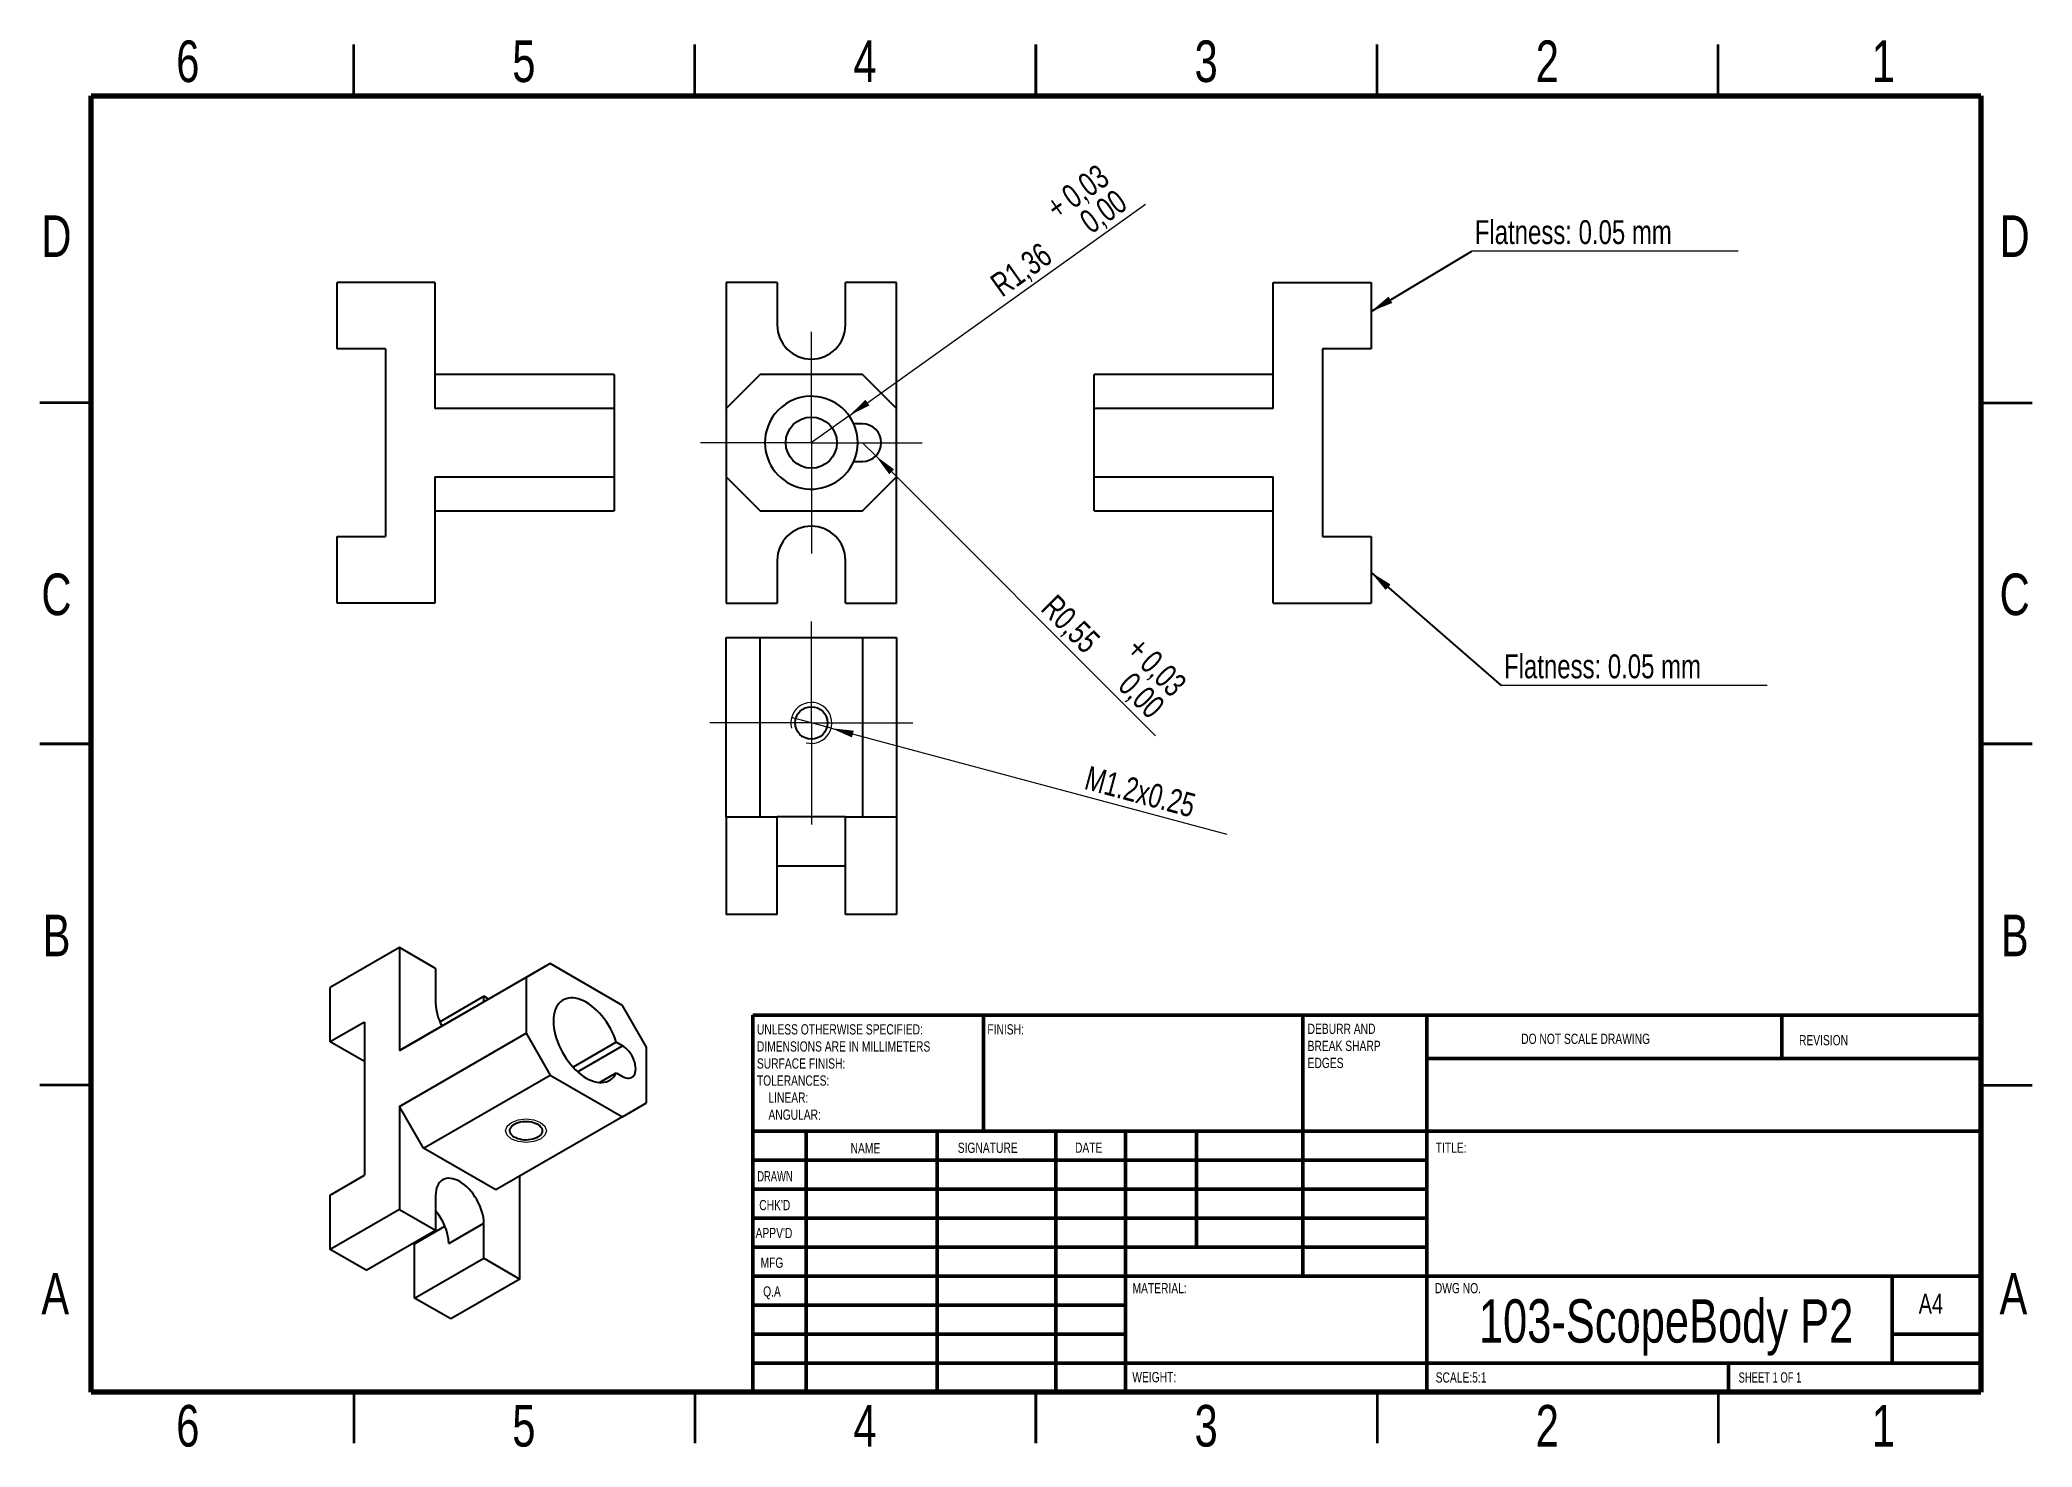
# Model space of a CAD drawing. Header units: millimetres. Extents: x 2 to 294, y 2 to 208.
import ezdxf

# ---------------------------------------------------------------- set-up
doc = ezdxf.new("R2010")
doc.units = ezdxf.units.MM
doc.styles.add('SLDTEXTSTYLE0', font='TXT', dxfattribs={"width": 0.75})
doc.styles.add('SLDTEXTSTYLE1', font='TXT', dxfattribs={"width": 0.686449})
doc.styles.add('SLDTEXTSTYLE2', font='TXT', dxfattribs={"width": 0.6875})
doc.dimstyles.new('SLDDIMSTYLE0', dxfattribs={"dimtxt": 3.5, "dimasz": 3.302, "dimexe": 0, "dimexo": 0.0625, "dimgap": 0.875, "dimtad": 1, "dimlfac": 0.2, "dimrnd": 1e-09, "dimzin": 12, "dimdsep": 46, "dimtxsty": 'SLDTEXTSTYLE0', "dimsah": 1, "dimcen": 0, "dimadec": 0, "dimazin": 3, "dimtol": 1, "dimtp": 0.03, "dimtfac": 1, "dimtofl": 0, "dimtmove": 0, "dimatfit": 3, "dimfxl": 0, "dimfrac": 2, "dimtolj": 1, "dimarcsym": 0})
doc.dimstyles.new('SLDDIMSTYLE1', dxfattribs={"dimtxt": 3.5, "dimasz": 3.302, "dimexe": 0, "dimexo": 0.0625, "dimgap": 0.875, "dimtad": 1, "dimlfac": 0.2, "dimrnd": 1e-09, "dimdsep": 46, "dimtxsty": 'SLDTEXTSTYLE0', "dimsah": 1, "dimcen": 0, "dimadec": 0, "dimazin": 2, "dimtol": 1, "dimtp": 0.03, "dimtfac": 1, "dimtofl": 0, "dimtmove": 0, "dimatfit": 3, "dimfxl": 0, "dimfrac": 2, "dimtolj": 1, "dimarcsym": 0})
doc.dimstyles.new('SLDDIMSTYLE2', dxfattribs={"dimtxt": 0.18, "dimasz": 3.302, "dimexe": 0, "dimexo": 0.0625, "dimgap": 0, "dimtad": 0, "dimtih": 1, "dimtoh": 1, "dimdec": 0, "dimrnd": 1e-09, "dimzin": 0, "dimdsep": 46, "dimtxsty": 'Standard', "dimsah": 1, "dimcen": 0.09, "dimadec": 0, "dimazin": 0, "dimtfac": 3.302, "dimtdec": 0, "dimtofl": 0, "dimtmove": 0, "dimatfit": 3, "dimfxl": 0, "dimfrac": 2, "dimtolj": 1, "dimtzin": 0, "dimarcsym": 0})
doc.dimstyles.new('SLDDIMSTYLE3', dxfattribs={"dimtxt": 3.5, "dimasz": 3.302, "dimexe": 0, "dimexo": 0.0625, "dimgap": 0.875, "dimtad": 1, "dimlfac": 0.2, "dimrnd": 1e-09, "dimzin": 12, "dimdsep": 46, "dimtxsty": 'SLDTEXTSTYLE0', "dimblk1": 'NONE', "dimsah": 1, "dimcen": 0, "dimadec": 0, "dimazin": 3, "dimtfac": 1, "dimtmove": 0, "dimatfit": 3, "dimldrblk": 'NONE', "dimfxl": 0, "dimfrac": 2, "dimtolj": 1, "dimtzin": 12, "dimarcsym": 0})

# ---------------------------------------------------------------- blocks, each defined once
blk = doc.blocks.new('SW_NOTE_0')
at = {"color": 0, "linetype": 'Continuous', "lineweight": 0, "char_height": 1.5, "attachment_point": 1, "style": 'SLDTEXTSTYLE0'}
for s, insert in [('UNLESS OTHERWISE SPECIFIED:', (0, 1.93)), ('DIMENSIONS ARE IN MILLIMETERS', (0, -0.57)), ('TOLERANCES:', (0, -5.57)), ('SURFACE FINISH:', (0, -3.07)), ('LINEAR:', (1.69, -8.07)), ('ANGULAR:', (1.69, -10.57))]:
    blk.add_mtext(s, dxfattribs=dict(at, insert=insert))
blk = doc.blocks.new('SW_NOTE_0_1')
at = {"color": 0, "linetype": 'Continuous', "lineweight": 0, "char_height": 1.5, "attachment_point": 1, "style": 'SLDTEXTSTYLE0'}
for s, insert in [('DEBURR AND', (0, 1.93)), ('BREAK SHARP', (0, -0.57)), ('EDGES', (0, -3.07))]:
    blk.add_mtext(s, dxfattribs=dict(at, insert=insert))
blk = doc.blocks.new('_D')
at = {"color": 7, "linetype": 'Continuous', "lineweight": 0}
for q in [(164.53, 184.1), (115.57, 149.16)]:
    blk.add_line((121.11, 153.11), q, dxfattribs=at)
at = {"color": 7, "linetype": 'Continuous', "lineweight": 18}
blk.add_solid([(121.11, 153.11), (124.09, 154.62), (123.5, 155.44)], dxfattribs=at)
at = {"color": 7, "linetype": 'Continuous', "lineweight": 18, "char_height": 3.5, "attachment_point": 1, "rotation": 35.5138, "style": 'SLDTEXTSTYLE0'}
for s, insert in [('0,03', (151.92, 186.18)), ('+', (149.62, 184.54)), ('0,00', (154.55, 182.5)), ('R1,36', (141.49, 173.24))]:
    blk.add_mtext(s, dxfattribs=dict(at, insert=insert))
blk = doc.blocks.new('_D_1')
at = {"color": 7, "linetype": 'Continuous', "lineweight": 0}
for q in [(123.07, 149.16), (166.02, 106.21)]:
    blk.add_line((125.02, 147.22), q, dxfattribs=at)
at = {"color": 7, "linetype": 'Continuous', "lineweight": 18}
blk.add_solid([(125.02, 147.22), (126.99, 144.52), (127.71, 145.24)], dxfattribs=at)
at = {"color": 7, "linetype": 'Continuous', "lineweight": 18, "char_height": 3.5, "attachment_point": 1, "rotation": 315, "style": 'SLDTEXTSTYLE0'}
for s, insert in [('R0,55', (151.52, 127.15)), ('+', (164, 120.99)), ('0,03', (166, 118.99)), ('0,00', (162.8, 115.79))]:
    blk.add_mtext(s, dxfattribs=dict(at, insert=insert))
blk = doc.blocks.new('SW_CENTERMARKSYMBOL_0')
at = {"color": 0, "linetype": 'Continuous', "lineweight": 18}
for p, q in [((0, 12.5), (0, 16.25)), ((0, 0), (0, 12.5)), ((-12.5, 0), (-16.25, 0)), ((0, 0), (-12.5, 0)), ((0, 0), (0, -12.5)), ((0, 0), (12.5, 0)), ((12.5, 0), (16.25, 0)), ((0, -12.5), (0, -16.25))]:
    blk.add_line(p, q, dxfattribs=at)
blk = doc.blocks.new('SW_NOTE_0_2')
at = {"color": 0, "linetype": 'Continuous', "lineweight": 0}
blk.add_line((39.03, 0), (0, 0), dxfattribs=at)
at = {"color": 0, "linetype": 'Continuous', "lineweight": 0, "insert": (0.44, 4.54), "char_height": 3.5, "attachment_point": 1, "style": 'SLDTEXTSTYLE0'}
blk.add_mtext('Flatness: 0.05 mm', dxfattribs=at)
blk = doc.blocks.new('SW_NOTE_0_3')
at = {"color": 0, "linetype": 'Continuous', "lineweight": 0}
blk.add_line((39.03, 0), (0, 0), dxfattribs=at)
at = {"color": 0, "linetype": 'Continuous', "lineweight": 0, "insert": (0.43, 4.52), "char_height": 3.5, "attachment_point": 1, "style": 'SLDTEXTSTYLE0'}
blk.add_mtext('Flatness: 0.05 mm', dxfattribs=at)
blk = doc.blocks.new('_D_2')
at = {"color": 7, "linetype": 'Continuous', "lineweight": 0}
for q in [(112.67, 108.86), (176.45, 91.77)]:
    blk.add_line((118.47, 107.31), q, dxfattribs=at)
at = {"color": 7, "linetype": 'Continuous', "lineweight": 18}
blk.add_solid([(118.47, 107.31), (121.53, 105.96), (121.79, 106.94)], dxfattribs=at)
at = {"color": 7, "linetype": 'Continuous', "lineweight": 18, "insert": (156.32, 101.83), "char_height": 3.5, "attachment_point": 1, "rotation": 345, "style": 'SLDTEXTSTYLE0'}
blk.add_mtext('M1.2x0.25', dxfattribs=at)
blk = doc.blocks.new('_None')
blk = doc.blocks.new('SW_CENTERMARKSYMBOL_1')
at = {"color": 0, "linetype": 'Continuous', "lineweight": 18}
for p, q in [((0, 12.5), (0, 14.875)), ((0, 0), (0, 12.5)), ((-12.5, 0), (-14.875, 0)), ((0, 0), (-12.5, 0)), ((0, 0), (0, -12.5)), ((0, 0), (12.5, 0)), ((12.5, 0), (14.875, 0)), ((0, -12.5), (0, -14.875))]:
    blk.add_line(p, q, dxfattribs=at)

msp = doc.modelspace()

# ---------------------------------------------------------------- linework, layer by layer
at = {"color": 7, "linetype": 'Continuous', "lineweight": 35}
for p, q in [((48.5, 200), (48.5, 207.5)), ((98.5, 200), (98.5, 207.5)), ((148.5, 207.5), (148.5, 200)), ((148.5, 200), (148.5, 207.5)), ((198.5, 200), (198.5, 207.5)), ((248.5, 200), (248.5, 207.5)), ((10, 155), (2.5, 155)), ((287, 155), (294.5, 155)), ((2.5, 105), (10, 105)), ((10, 105), (2.5, 105)), ((294.5, 105), (287, 105)), ((287, 105), (294.5, 105)), ((10, 55), (2.5, 55)), ((287, 55), (294.5, 55)), ((48.5, 10), (48.5, 2.5)), ((98.5, 10), (98.5, 2.5)), ((148.5, 2.5), (148.5, 10)), ((148.5, 10), (148.5, 2.5)), ((198.5, 10), (198.5, 2.5)), ((248.5, 10), (248.5, 2.5))]:
    msp.add_line(p, q, dxfattribs=at)
at = {"color": 7, "linetype": 'Continuous', "lineweight": 70}
for p, q in [((10, 10), (10, 200)), ((10, 200), (287, 200)), ((287, 200), (287, 10)), ((287, 10), (10, 10))]:
    msp.add_line(p, q, dxfattribs=at)
at = {"color": 7, "linetype": 'Continuous', "lineweight": 25}
for p, q in [((46.053, 162.911), (46.053, 172.661)), ((60.403, 172.661), (46.053, 172.661)), ((60.403, 172.661), (60.403, 154.161)), ((110.573, 172.661), (103.073, 172.661)), ((103.073, 172.661), (103.073, 154.161)), ((110.573, 172.661), (110.573, 166.411)), ((120.573, 166.411), (120.573, 172.661)), ((128.073, 172.661), (120.573, 172.661)), ((128.073, 154.161), (128.073, 172.661)), ((183.262, 172.661), (197.612, 172.661)), ((183.262, 154.161), (183.262, 172.661)), ((197.612, 172.661), (197.612, 162.911)), ((53.153, 162.911), (46.053, 162.911)), ((53.153, 162.911), (53.153, 135.411)), ((197.612, 162.911), (190.512, 162.911)), ((190.512, 162.911), (190.512, 135.411)), ((86.653, 159.161), (60.403, 159.161)), ((86.653, 159.161), (86.653, 154.161)), ((108.073, 159.161), (103.073, 154.161)), ((123.073, 159.161), (108.073, 159.161)), ((128.073, 154.161), (123.073, 159.161)), ((157.012, 154.161), (157.012, 159.161)), ((183.262, 159.161), (157.012, 159.161)), ((86.653, 154.161), (60.403, 154.161)), ((86.653, 154.161), (86.653, 144.161)), ((103.073, 154.161), (103.073, 144.161)), ((123.073, 151.911), (121.792, 151.911)), ((128.073, 144.161), (128.073, 154.161)), ((157.012, 144.161), (157.012, 154.161)), ((183.262, 154.161), (157.012, 154.161)), ((121.792, 146.411), (123.073, 146.411)), ((60.403, 144.161), (86.653, 144.161)), ((60.403, 144.161), (60.403, 125.661)), ((86.653, 144.161), (86.653, 139.161)), ((103.073, 144.161), (108.073, 139.161)), ((103.073, 144.161), (103.073, 125.661)), ((123.073, 139.161), (128.073, 144.161)), ((128.073, 125.661), (128.073, 144.161)), ((157.012, 144.161), (183.262, 144.161)), ((157.012, 139.161), (157.012, 144.161)), ((183.262, 125.661), (183.262, 144.161)), ((60.403, 139.161), (86.653, 139.161)), ((108.073, 139.161), (123.073, 139.161)), ((157.012, 139.161), (183.262, 139.161)), ((46.053, 125.661), (46.053, 135.411)), ((46.053, 135.411), (53.153, 135.411)), ((190.512, 135.411), (197.612, 135.411)), ((197.612, 135.411), (197.612, 125.661)), ((110.573, 131.911), (110.573, 125.661)), ((120.573, 125.661), (120.573, 131.911)), ((60.403, 125.661), (46.053, 125.661)), ((103.073, 125.661), (110.573, 125.661)), ((120.573, 125.661), (128.073, 125.661)), ((183.262, 125.661), (197.612, 125.661)), ((103.073, 120.584), (108.073, 120.584)), ((103.073, 94.334), (103.073, 120.584)), ((108.073, 94.334), (108.073, 120.584)), ((108.073, 120.584), (123.073, 120.584)), ((123.073, 120.584), (123.073, 94.334)), ((123.073, 120.584), (128.073, 120.584)), ((128.073, 120.584), (128.073, 94.334)), ((103.073, 94.334), (103.073, 79.984)), ((103.073, 94.334), (110.573, 94.334)), ((110.573, 79.984), (110.573, 94.334)), ((120.573, 94.334), (110.573, 94.334)), ((120.573, 94.334), (128.073, 94.334)), ((120.573, 79.984), (120.573, 94.334)), ((128.073, 94.334), (128.073, 79.984)), ((120.573, 87.084), (110.573, 87.084)), ((110.573, 79.984), (103.073, 79.984)), ((128.073, 79.984), (120.573, 79.984)), ((55.193, 75.156), (45.046, 69.298)), ((55.193, 75.156), (55.193, 60.05)), ((60.496, 72.095), (55.193, 75.156)), ((73.755, 70.765), (55.193, 60.05)), ((77.29, 72.807), (58.729, 62.092)), ((60.496, 72.095), (60.496, 66.991)), ((77.29, 72.807), (73.755, 70.765)), ((73.755, 70.765), (73.755, 62.6)), ((87.897, 66.684), (77.29, 72.807)), ((45.046, 61.337), (45.046, 69.298)), ((61.129, 64.296), (67.568, 68.012)), ((67.568, 67.194), (67.568, 68.012)), ((68.276, 67.603), (67.568, 68.012)), ((91.432, 60.56), (87.897, 66.684)), ((50.067, 64.235), (45.046, 61.337)), ((50.067, 58.439), (45.046, 61.337)), ((50.067, 64.235), (50.067, 41.78)), ((55.193, 51.885), (73.755, 62.6)), ((55.193, 60.05), (58.729, 62.092)), ((73.755, 62.6), (77.29, 56.476)), ((86.991, 61.287), (80.648, 57.625)), ((87.897, 60.764), (86.991, 61.287)), ((91.432, 52.395), (91.432, 60.56)), ((58.729, 45.761), (77.29, 56.476)), ((77.29, 56.476), (87.897, 50.353)), ((84.537, 55.379), (86.991, 56.796)), ((86.991, 56.796), (87.897, 56.273)), ((55.193, 51.885), (55.193, 36.779)), ((58.729, 45.761), (55.193, 51.885)), ((87.897, 50.353), (69.335, 39.638)), ((87.897, 50.353), (91.432, 52.395)), ((69.335, 39.638), (58.729, 45.761)), ((45.046, 38.882), (50.067, 41.78)), ((72.871, 26.574), (72.871, 41.679)), ((45.046, 30.921), (45.046, 38.882)), ((60.496, 38.82), (60.496, 33.717)), ((55.193, 36.779), (45.046, 30.921)), ((55.193, 36.779), (60.496, 33.717)), ((50.35, 27.859), (60.496, 33.717)), ((57.421, 31.739), (61.879, 34.312)), ((62.441, 31.779), (67.568, 34.738)), ((67.568, 29.635), (67.568, 34.738)), ((50.35, 27.859), (45.046, 30.921)), ((57.421, 23.777), (57.421, 31.739)), ((57.421, 23.777), (67.568, 29.635)), ((67.568, 29.635), (72.871, 26.574)), ((72.871, 26.574), (62.724, 20.716)), ((62.724, 20.716), (57.421, 23.777))]:
    msp.add_line(p, q, dxfattribs=at)
at = {"color": 7, "linetype": 'Continuous', "lineweight": 50}
for p, q in [((107, 65.25), (287, 65.25)), ((107, 65.25), (107, 10)), ((140.8, 48.25), (140.8, 65.25)), ((187.6, 65.25), (187.6, 27)), ((205.8, 65.25), (205.8, 10)), ((257.8, 58.875), (257.8, 65.25)), ((287, 58.875), (205.8, 58.875)), ((287, 48.25), (107, 48.25)), ((114.8, 48.25), (114.8, 10)), ((133.991, 48.25), (133.991, 10)), ((151.399, 48.25), (151.399, 10)), ((161.6, 10), (161.6, 48.25)), ((172, 31.25), (172, 48.25)), ((205.8, 44), (107, 44)), ((205.8, 39.75), (107, 39.75)), ((205.8, 35.5), (107, 35.5)), ((205.8, 31.25), (107, 31.25)), ((161.6, 27), (107, 27)), ((161.6, 27), (287, 27)), ((274, 14.25), (274, 27)), ((161.6, 22.75), (107, 22.75)), ((161.6, 18.5), (107, 18.5)), ((287, 18.5), (274, 18.5)), ((107, 14.25), (287, 14.25)), ((250, 10), (250, 14.25))]:
    msp.add_line(p, q, dxfattribs=at)
at = {"color": 8, "linetype": 'Continuous', "lineweight": 25}
msp.add_line((81.316, 56.965), (87.897, 60.764), dxfattribs=at)
at = {"color": 7, "linetype": 'Continuous', "lineweight": 25, "flags": 128}
for points in [[(86.991, 61.287), (86.816, 61.799), (86.612, 62.31), (86.38, 62.816), (86.123, 63.314), (85.841, 63.8), (85.538, 64.27), (85.214, 64.723), (84.873, 65.154), (84.516, 65.56), (84.145, 65.94), (83.765, 66.289), (83.376, 66.607), (82.982, 66.89), (82.585, 67.137), (82.189, 67.347), (81.795, 67.517), (81.406, 67.646), (81.026, 67.734), (80.657, 67.78), (80.3, 67.784), (79.959, 67.746), (79.636, 67.666), (79.334, 67.544), (79.053, 67.381), (78.797, 67.179), (78.567, 66.939), (78.364, 66.662), (78.189, 66.351), (78.045, 66.007), (77.932, 65.633), (77.851, 65.231), (77.802, 64.804), (77.785, 64.356), (77.802, 63.888), (77.851, 63.405), (77.932, 62.91), (78.045, 62.405), (78.189, 61.895), (78.364, 61.382), (78.567, 60.871), (78.797, 60.365), (79.053, 59.867), (79.334, 59.38), (79.636, 58.909), (79.959, 58.456), (80.3, 58.024), (80.657, 57.616), (81.026, 57.236), (81.406, 56.885), (81.795, 56.566), (82.189, 56.281), (82.585, 56.032), (82.982, 55.822), (83.376, 55.65), (83.765, 55.519), (84.145, 55.429), (84.516, 55.381), (84.873, 55.375), (85.214, 55.412), (85.538, 55.491), (85.841, 55.611), (86.123, 55.772), (86.38, 55.972), (86.612, 56.211), (86.816, 56.486), (86.991, 56.796)], [(87.897, 56.273), (88.151, 56.146), (88.4, 56.059), (88.641, 56.014), (88.869, 56.013), (89.081, 56.054), (89.272, 56.137), (89.44, 56.261), (89.581, 56.424), (89.693, 56.622), (89.775, 56.853), (89.825, 57.113), (89.841, 57.396), (89.825, 57.699), (89.775, 58.015), (89.693, 58.341), (89.581, 58.669), (89.44, 58.995), (89.272, 59.313), (89.081, 59.617), (88.869, 59.902), (88.641, 60.164), (88.4, 60.397), (88.151, 60.598), (87.897, 60.764)], [(72.075, 49.282), (72.325, 49.407), (72.603, 49.511), (72.904, 49.592), (73.22, 49.648), (73.548, 49.678), (73.879, 49.681), (74.208, 49.658), (74.528, 49.609), (74.833, 49.534), (75.117, 49.435), (75.374, 49.315), (75.6, 49.175), (75.791, 49.018), (75.941, 48.848), (76.049, 48.667), (76.112, 48.479), (76.129, 48.288), (76.101, 48.098), (76.026, 47.911), (75.907, 47.733), (75.747, 47.565), (75.547, 47.413), (75.313, 47.277), (75.048, 47.162), (74.758, 47.07), (74.449, 47.001), (74.126, 46.958), (73.796, 46.941), (73.465, 46.951), (73.14, 46.988), (72.827, 47.05), (72.532, 47.137), (72.26, 47.247), (72.018, 47.377), (71.809, 47.526), (71.639, 47.69), (71.509, 47.866), (71.423, 48.051), (71.383, 48.24), (71.389, 48.432), (71.441, 48.621), (71.537, 48.804), (71.678, 48.977), (71.858, 49.137), (72.075, 49.282)], [(67.568, 34.738), (67.551, 35.148), (67.5, 35.574), (67.415, 36.011), (67.298, 36.456), (67.15, 36.904), (66.972, 37.351), (66.765, 37.792), (66.532, 38.223), (66.275, 38.641), (65.996, 39.04), (65.699, 39.418), (65.385, 39.77), (65.058, 40.094), (64.722, 40.386), (64.379, 40.642), (64.032, 40.862), (63.685, 41.043), (63.342, 41.182), (63.006, 41.279), (62.679, 41.332), (62.365, 41.342), (62.068, 41.308), (61.789, 41.23), (61.532, 41.11), (61.299, 40.947), (61.092, 40.745), (60.914, 40.504), (60.766, 40.227), (60.649, 39.918), (60.564, 39.578), (60.514, 39.211), (60.496, 38.82)]]:
    msp.add_lwpolyline(points, dxfattribs=at)
at = {"color": 7, "linetype": 'Continuous', "lineweight": 18, "flags": 128}
msp.add_lwpolyline([(71.633, 47.088), (70.983, 47.649), (70.755, 48.312), (70.983, 48.975), (71.633, 49.537), (72.607, 49.912), (73.755, 50.044), (74.903, 49.912), (75.876, 49.537), (76.526, 48.975), (76.755, 48.312), (76.526, 47.649), (75.876, 47.088), (74.903, 46.712), (73.755, 46.58), (72.607, 46.712), (71.633, 47.088)], dxfattribs=at)
at = {"color": 7, "linetype": 'Continuous', "lineweight": 25}
for centre, radius in [((115.573, 149.161), 3.75), ((115.573, 108.084), 2.375)]:
    msp.add_circle(centre, radius, dxfattribs=at)
for centre, radius, start, end in [((115.573, 166.411), 5, 180, 0), ((115.573, 149.161), 6.8, 23.85427, 336.14573), ((115.573, 149.161), 6.8, 336.14573, 23.85427), ((123.073, 149.161), 2.75, 270, 90), ((115.573, 131.911), 5, 0, 180), ((67.656, 67.23), 7.163, 181.90971, 209.89133), ((54.681, 31.395), 7.77, 2.83081, 41.53915)]:
    msp.add_arc(centre, radius, start, end, dxfattribs=at)
at = {"color": 7, "linetype": 'Continuous', "lineweight": 18}
msp.add_arc((115.573, 108.084), 3, 255, 195, dxfattribs=at)

# ---------------------------------------------------------------- block references
at = {"color": 7, "linetype": 'Continuous', "lineweight": 0}
for name, p in [('SW_NOTE_0_3', (212.38, 177.252)), ('SW_CENTERMARKSYMBOL_0', (115.573, 149.161)), ('SW_CENTERMARKSYMBOL_1', (115.573, 108.084)), ('SW_NOTE_0_2', (216.654, 113.585)), ('SW_NOTE_0', (107.594, 61.987)), ('SW_NOTE_0_1', (188.309, 62.069))]:
    msp.add_blockref(name, p, dxfattribs=at)

# ---------------------------------------------------------------- texts
for s, insert, char_height, attachment_point, style in [('6', (24.189, 208.114), 6.096, 2, 'SLDTEXTSTYLE0'), ('5', (73.439, 208.114), 6.096, 2, 'SLDTEXTSTYLE0'), ('4', (123.439, 208.114), 6.096, 2, 'SLDTEXTSTYLE0'), ('3', (173.439, 208.114), 6.096, 2, 'SLDTEXTSTYLE0'), ('2', (223.439, 208.114), 6.096, 2, 'SLDTEXTSTYLE0'), ('1', (272.689, 208.114), 6.096, 2, 'SLDTEXTSTYLE0'), ('D', (4.93, 182.476), 6.096, 2, 'SLDTEXTSTYLE0'), ('D', (291.93, 182.476), 6.096, 2, 'SLDTEXTSTYLE0'), ('C', (4.937, 129.976), 6.096, 2, 'SLDTEXTSTYLE0'), ('C', (291.937, 129.976), 6.096, 2, 'SLDTEXTSTYLE0'), ('B', (4.953, 79.976), 6.096, 2, 'SLDTEXTSTYLE0'), ('B', (291.953, 79.976), 6.096, 2, 'SLDTEXTSTYLE0'), ('FINISH:', (141.371, 63.919), 1.5, 1, 'SLDTEXTSTYLE0'), ('DO NOT SCALE DRAWING', (219.615, 62.533), 1.5, 1, 'SLDTEXTSTYLE0'), ('REVISION', (260.328, 62.335), 1.5, 1, 'SLDTEXTSTYLE0'), ('NAME', (121.322, 46.501), 1.5, 1, 'SLDTEXTSTYLE0'), ('SIGNATURE', (137.034, 46.562), 1.5, 1, 'SLDTEXTSTYLE0'), ('DATE', (154.215, 46.576), 1.5, 1, 'SLDTEXTSTYLE0'), ('TITLE:', (207.09, 46.576), 1.5, 1, 'SLDTEXTSTYLE0'), ('DRAWN', (107.643, 42.385), 1.5, 1, 'SLDTEXTSTYLE1'), ("CHK'D", (107.939, 38.162), 1.5, 1, 'SLDTEXTSTYLE0'), ("APPV'D", (107.402, 34.066), 1.5, 1, 'SLDTEXTSTYLE0'), ('MFG', (108.124, 29.716), 1.5, 1, 'SLDTEXTSTYLE0'), ('A', (4.757, 27.476), 6.096, 2, 'SLDTEXTSTYLE0'), ('A', (291.757, 27.476), 6.096, 2, 'SLDTEXTSTYLE0'), ('Q.A', (108.509, 25.505), 1.5, 1, 'SLDTEXTSTYLE0'), ('MATERIAL:', (162.646, 25.986), 1.5, 1, 'SLDTEXTSTYLE0'), ('DWG NO.', (206.953, 25.986), 1.5, 1, 'SLDTEXTSTYLE0'), ('103-ScopeBody P2', (240.847, 23.607), 6.35, 2, 'SLDTEXTSTYLE0'), ('A4', (277.871, 24.406), 2.9104, 1, 'SLDTEXTSTYLE0'), ('WEIGHT:', (162.618, 12.949), 1.4986, 1, 'SLDTEXTSTYLE0'), ('SCALE:5:1', (207.074, 12.9), 1.5, 1, 'SLDTEXTSTYLE0'), ('SHEET 1 OF 1', (251.478, 12.9), 1.5, 1, 'SLDTEXTSTYLE2'), ('6', (24.189, 8.114), 6.096, 2, 'SLDTEXTSTYLE0'), ('5', (73.439, 8.114), 6.096, 2, 'SLDTEXTSTYLE0'), ('4', (123.439, 8.114), 6.096, 2, 'SLDTEXTSTYLE0'), ('3', (173.439, 8.114), 6.096, 2, 'SLDTEXTSTYLE0'), ('2', (223.439, 8.114), 6.096, 2, 'SLDTEXTSTYLE0'), ('1', (272.689, 8.114), 6.096, 2, 'SLDTEXTSTYLE0')]:
    msp.add_mtext(s, dxfattribs=dict(at, insert=insert, char_height=char_height, attachment_point=attachment_point, style=style))

# ---------------------------------------------------------------- dimensions: what is measured, and where the dimension line sits
at = {"color": 7, "linetype": 'Continuous', "lineweight": 18}
for center, mpoint, dimstyle, picture, middle in [((115.573, 149.161), (121.108, 153.111), 'SLDDIMSTYLE0', '_D', (154.502, 176.943)), ((123.073, 149.161), (125.017, 147.216), 'SLDDIMSTYLE1', '_D_1', (157.309, 114.924))]:
    dim = msp.add_radius_dim(center=center, mpoint=mpoint, dimstyle=dimstyle, dxfattribs=at)
    dim.commit()
    dim.dimension.update_dxf_attribs({"geometry": picture, "text_midpoint": middle, "dimtype": 164})
dim = msp.add_diameter_dim_2p(p1=(112.675, 108.86), p2=(118.47, 107.307), text='M1.2x0.25', dimstyle='SLDDIMSTYLE3', override={"dimpost": '<>'}, dxfattribs=at)
dim.commit()
dim.dimension.update_dxf_attribs({"geometry": '_D_2', "text_midpoint": (165.871, 94.606), "dimtype": 163})

# ---------------------------------------------------------------- leaders
at = {"color": 7, "linetype": 'Continuous', "lineweight": 0}
for points in [[(197.612, 168.405), (212.38, 177.252)], [(197.612, 130.147), (216.654, 113.585)]]:
    msp.add_leader(points, dimstyle='SLDDIMSTYLE2', dxfattribs=at)

doc.saveas('drawing.dxf')
